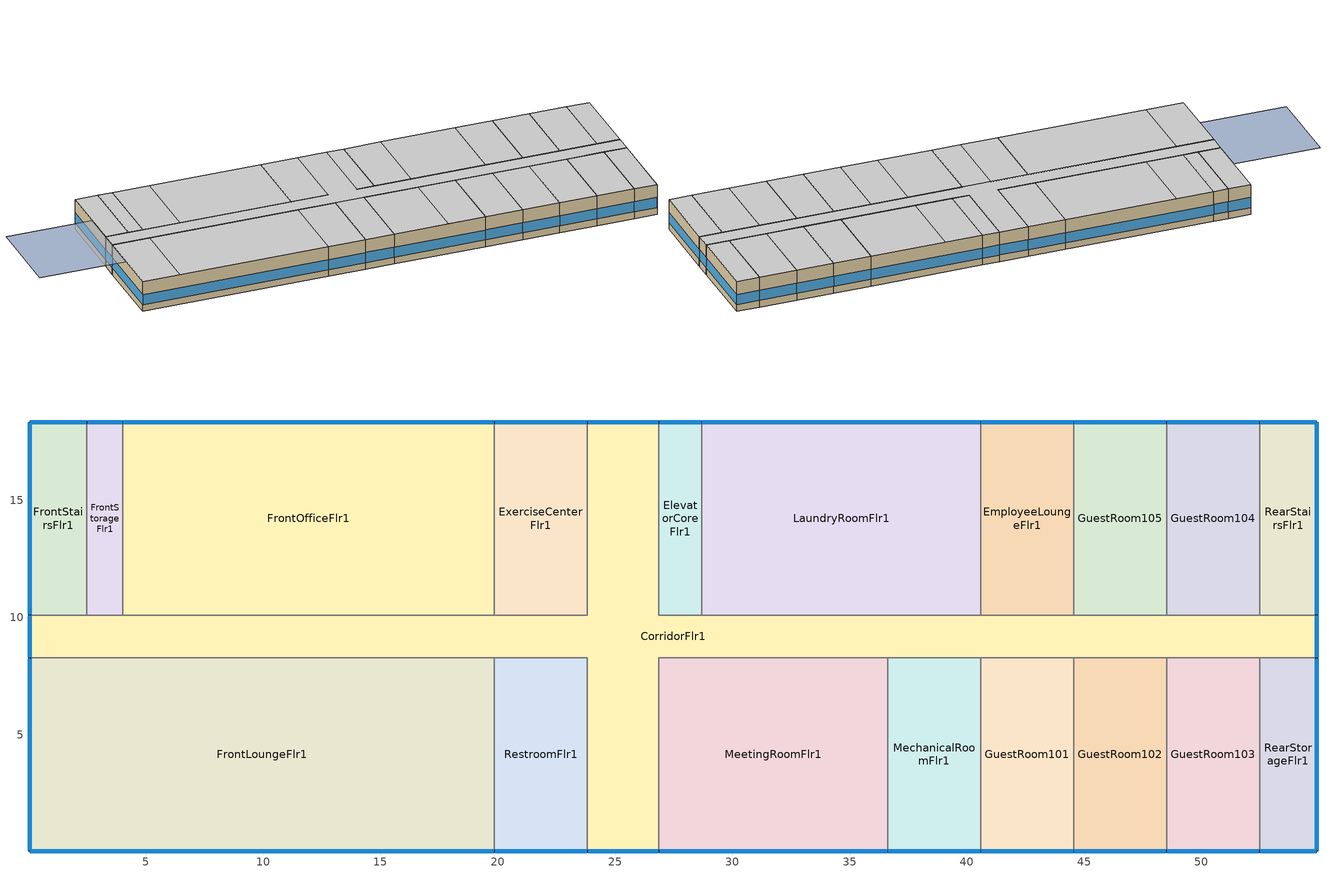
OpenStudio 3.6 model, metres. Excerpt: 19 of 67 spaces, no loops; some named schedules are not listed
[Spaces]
GuestRoom103
 floor foundation (BTAP-Grnd-Floor-Mass:U-0.757_std): 52.47,8.28 52.47,0.05 48.51,0.05 48.51,8.28 z0
 wall outside: 48.51,0.05 52.47,0.05 z0:3.35
 wall to CorridorFlr1: 52.47,8.28 48.51,8.28 z0:3.35
 wall to RearStorageFlr1: 52.47,0.05 52.47,8.28 z0:3.35
 wall to GuestRoom102: 48.51,8.28 48.51,0.05 z0:3.35
 window (BTAP-Ext-FixedWindow:U=0.220 SHGC=0.600): 48.54,0.05 52.45,0.05 z0.76:1.89
 ceiling to GuestRoom213: 52.47,0.05 52.47,8.28 48.51,8.28 48.51,0.05 z3.35
FrontStorageFlr1
 floor foundation (BTAP-Grnd-Floor-Mass:U-0.757_std): 4.01,18.34 4.01,10.11 2.49,10.11 2.49,18.34 z0
 wall outside: 4.01,18.34 2.49,18.34 z0:3.35
 wall to FrontOfficeFlr1: 4.01,10.11 4.01,18.34 z0:3.35
 wall to CorridorFlr1: 2.49,10.11 4.01,10.11 z0:3.35
 wall to FrontStairsFlr1: 2.49,18.34 2.49,10.11 z0:3.35
 window (BTAP-Ext-FixedWindow:U=0.220 SHGC=0.600): 3.99,18.34 2.51,18.34 z0.76:1.92
 ceiling to FrontStorageFlr2: 4.01,10.11 4.01,18.34 2.49,18.34 2.49,10.11 z3.35
CorridorFlr1
 floor foundation (BTAP-Grnd-Floor-Mass:U-0.757_std): 26.87,18.34 26.87,10.11 54.91,10.11 54.91,8.28 26.87,8.28 26.87,0.05 23.82,0.05 23.82,8.28 0.05,8.28 0.05,10.11 23.82,10.11 23.82,18.34 z0
 wall outside: 0.05,10.11 0.05,8.28 / 23.82,0.05 26.87,0.05 / 54.91,8.28 54.91,10.11 / 26.87,18.34 23.82,18.34 z0:3.35
 wall to RearStairsFlr1: 54.91,10.11 52.47,10.11 z0:3.35
 wall to FrontLoungeFlr1: 0.05,8.28 19.86,8.28 z0:3.35
 wall to GuestRoom104: 52.47,10.11 48.51,10.11 z0:3.35
 wall to LaundryRoomFlr1: 40.59,10.11 28.7,10.11 z0:3.35
 wall to MeetingRoomFlr1: 26.87,0.05 26.87,8.28 36.62,8.28 z0:3.35
 wall to ElevatorCoreFlr1: 28.7,10.11 26.87,10.11 26.87,18.34 z0:3.35
 wall to RestroomFlr1: 19.86,8.28 23.82,8.28 23.82,0.05 z0:3.35
 wall to GuestRoom102: 44.55,8.28 48.51,8.28 z0:3.35
 wall to FrontStairsFlr1: 2.49,10.11 0.05,10.11 z0:3.35
 wall to RearStorageFlr1: 52.47,8.28 54.91,8.28 z0:3.35
 wall to MechanicalRoomFlr1: 36.62,8.28 40.59,8.28 z0:3.35
 wall to ExerciseCenterFlr1: 23.82,18.34 23.82,10.11 19.86,10.11 z0:3.35
 wall to EmployeeLoungeFlr1: 44.55,10.11 40.59,10.11 z0:3.35
 wall to GuestRoom101: 40.59,8.28 44.55,8.28 z0:3.35
 wall to GuestRoom105: 48.51,10.11 44.55,10.11 z0:3.35
 wall to FrontOfficeFlr1: 19.86,10.11 4.01,10.11 z0:3.35
 window (BTAP-Ext-FixedWindow:U=0.220 SHGC=0.600): 26.85,18.34 23.85,18.34 / 23.85,0.05 26.85,0.05 z0.76:1.9; 0.05,10.08 0.05,8.3 / 54.91,8.3 54.91,10.08 z0.76:1.91
 ceiling to CorridorFlr2: 54.91,8.28 54.91,10.11 26.87,10.11 26.87,18.34 23.82,18.34 23.82,10.11 0.05,10.11 0.05,8.28 z3.35
 ceiling to GuestRoom206_208: 26.87,0.05 26.87,8.28 23.82,8.28 23.82,0.05 z3.35
MechanicalRoomFlr1
 floor foundation (BTAP-Grnd-Floor-Mass:U-0.757_std): 40.59,8.28 40.59,0.05 36.62,0.05 36.62,8.28 z0
 wall outside: 36.62,0.05 40.59,0.05 z0:3.35
 wall to GuestRoom101: 40.59,0.05 40.59,8.28 z0:3.35
 wall to MeetingRoomFlr1: 36.62,8.28 36.62,0.05 z0:3.35
 window (BTAP-Ext-FixedWindow:U=0.220 SHGC=0.600): 36.65,0.05 40.56,0.05 z0.76:1.89
 ceiling to GuestRoom209_212: 40.59,0.05 40.59,8.28 36.62,8.28 36.62,0.05 z3.35
FrontLoungeFlr1
 floor foundation (BTAP-Grnd-Floor-Mass:U-0.757_std): 19.86,8.28 19.86,0.05 0.05,0.05 0.05,8.28 z0
 wall outside: 0.05,8.28 0.05,0.05 19.86,0.05 z0:3.35
 wall to RestroomFlr1: 19.86,0.05 19.86,8.28 z0:3.35
 window (BTAP-Ext-FixedWindow:U=0.220 SHGC=0.600): 0.05,8.25 0.05,0.07 z0.76:1.89; 0.07,0.05 19.84,0.05 z0.76:1.88
 ceiling to GuestRoom201: 4.01,0.05 4.01,8.28 0.05,8.28 0.05,0.05 z3.35
 ceiling to GuestRoom202_205: 19.86,0.05 19.86,8.28 4.01,8.28 4.01,0.05 z3.35
GuestRoom102
 floor foundation (BTAP-Grnd-Floor-Mass:U-0.757_std): 48.51,8.28 48.51,0.05 44.55,0.05 44.55,8.28 z0
 wall outside: 44.55,0.05 48.51,0.05 z0:3.35
 wall to GuestRoom101: 44.55,8.28 44.55,0.05 z0:3.35
 window (BTAP-Ext-FixedWindow:U=0.220 SHGC=0.600): 44.57,0.05 48.49,0.05 z0.76:1.89
 ceiling to GuestRoom209_212: 48.51,0.05 48.51,8.28 44.55,8.28 44.55,0.05 z3.35
GuestRoom104
 floor foundation (BTAP-Grnd-Floor-Mass:U-0.757_std): 52.47,18.34 52.47,10.11 48.51,10.11 48.51,18.34 z0
 wall outside: 52.47,18.34 48.51,18.34 z0:3.35
 wall to GuestRoom105: 48.51,18.34 48.51,10.11 z0:3.35
 wall to RearStairsFlr1: 52.47,10.11 52.47,18.34 z0:3.35
 window (BTAP-Ext-FixedWindow:U=0.220 SHGC=0.600): 52.45,18.34 48.54,18.34 z0.76:1.89
 ceiling to GuestRoom214: 52.47,10.11 52.47,18.34 48.51,18.34 48.51,10.11 z3.35
ExerciseCenterFlr1
 floor foundation (BTAP-Grnd-Floor-Mass:U-0.757_std): 23.82,18.34 23.82,10.11 19.86,10.11 19.86,18.34 z0
 wall outside: 23.82,18.34 19.86,18.34 z0:3.35
 wall to FrontOfficeFlr1: 19.86,18.34 19.86,10.11 z0:3.35
 window (BTAP-Ext-FixedWindow:U=0.220 SHGC=0.600): 23.8,18.34 19.89,18.34 z0.76:1.89
 ceiling to GuestRoom220_223: 23.82,10.11 23.82,18.34 19.86,18.34 19.86,10.11 z3.35
FrontStairsFlr1
 floor foundation (BTAP-Grnd-Floor-Mass:U-0.757_std): 2.49,18.34 2.49,10.11 0.05,10.11 0.05,18.34 z0
 wall outside: 2.49,18.34 0.05,18.34 0.05,10.11 z0:3.35
 window (BTAP-Ext-FixedWindow:U=0.220 SHGC=0.600): 2.46,18.34 0.07,18.34 z0.76:1.9; 0.05,18.31 0.05,10.13 z0.76:1.89
 ceiling to FrontStairsFlr2: 2.49,10.11 2.49,18.34 0.05,18.34 0.05,10.11 z3.35
RestroomFlr1
 floor foundation (BTAP-Grnd-Floor-Mass:U-0.757_std): 23.82,8.28 23.82,0.05 19.86,0.05 19.86,8.28 z0
 wall outside: 19.86,0.05 23.82,0.05 z0:3.35
 window (BTAP-Ext-FixedWindow:U=0.220 SHGC=0.600): 19.89,0.05 23.8,0.05 z0.76:1.89
 ceiling to GuestRoom206_208: 23.82,0.05 23.82,8.28 19.86,8.28 19.86,0.05 z3.35
MeetingRoomFlr1
 floor foundation (BTAP-Grnd-Floor-Mass:U-0.757_std): 36.62,8.28 36.62,0.05 26.87,0.05 26.87,8.28 z0
 wall outside: 26.87,0.05 36.62,0.05 z0:3.35
 window (BTAP-Ext-FixedWindow:U=0.220 SHGC=0.600): 26.9,0.05 36.6,0.05 z0.76:1.88
 ceiling to GuestRoom206_208: 32.66,0.05 32.66,8.28 26.87,8.28 26.87,0.05 z3.35
 ceiling to GuestRoom209_212: 36.62,0.05 36.62,8.28 32.66,8.28 32.66,0.05 z3.35
LaundryRoomFlr1
 floor foundation (BTAP-Grnd-Floor-Mass:U-0.757_std): 40.59,18.34 40.59,10.11 28.7,10.11 28.7,18.34 z0
 wall outside: 40.59,18.34 28.7,18.34 z0:3.35
 wall to EmployeeLoungeFlr1: 40.59,10.11 40.59,18.34 z0:3.35
 wall to ElevatorCoreFlr1: 28.7,18.34 28.7,10.11 z0:3.35
 window (BTAP-Ext-FixedWindow:U=0.220 SHGC=0.600): 40.56,18.34 28.73,18.34 z0.76:1.88
 ceiling to GuestRoom215_218: 40.59,10.11 40.59,18.34 32.66,18.34 32.66,10.11 z3.35
 ceiling to GuestRoom219: 32.66,10.11 32.66,18.34 28.7,18.34 28.7,10.11 z3.35
FrontOfficeFlr1
 floor foundation (BTAP-Grnd-Floor-Mass:U-0.757_std): 19.86,18.34 19.86,10.11 4.01,10.11 4.01,18.34 z0
 wall outside: 19.86,18.34 4.01,18.34 z0:3.35
 window (BTAP-Ext-FixedWindow:U=0.220 SHGC=0.600): 19.84,18.34 4.04,18.34 z0.76:1.88
 ceiling to GuestRoom224: 7.97,10.11 7.97,18.34 4.01,18.34 4.01,10.11 z3.35
 ceiling to GuestRoom220_223: 19.86,10.11 19.86,18.34 7.97,18.34 7.97,10.11 z3.35
ElevatorCoreFlr1
 floor foundation (BTAP-Grnd-Floor-Mass:U-0.757_std): 28.7,18.34 28.7,10.11 26.87,10.11 26.87,18.34 z0
 wall outside: 28.7,18.34 26.87,18.34 z0:3.35
 window (BTAP-Ext-FixedWindow:U=0.220 SHGC=0.600): 28.67,18.34 26.9,18.34 z0.76:1.91
 ceiling to ElevatorCoreFlr2: 28.7,10.11 28.7,18.34 26.87,18.34 26.87,10.11 z3.35
RearStairsFlr1
 floor foundation (BTAP-Grnd-Floor-Mass:U-0.757_std): 54.91,18.34 54.91,10.11 52.47,10.11 52.47,18.34 z0
 wall outside: 54.91,10.11 54.91,18.34 52.47,18.34 z0:3.35
 window (BTAP-Ext-FixedWindow:U=0.220 SHGC=0.600): 54.91,10.13 54.91,18.31 z0.76:1.89; 54.89,18.34 52.5,18.34 z0.76:1.9
 ceiling to RearStairsFlr2: 54.91,10.11 54.91,18.34 52.47,18.34 52.47,10.11 z3.35
EmployeeLoungeFlr1
 floor foundation (BTAP-Grnd-Floor-Mass:U-0.757_std): 44.55,18.34 44.55,10.11 40.59,10.11 40.59,18.34 z0
 wall outside: 44.55,18.34 40.59,18.34 z0:3.35
 wall to GuestRoom105: 44.55,10.11 44.55,18.34 z0:3.35
 window (BTAP-Ext-FixedWindow:U=0.220 SHGC=0.600): 44.52,18.34 40.61,18.34 z0.76:1.89
 ceiling to GuestRoom215_218: 44.55,10.11 44.55,18.34 40.59,18.34 40.59,10.11 z3.35
RearStorageFlr1
 floor foundation (BTAP-Grnd-Floor-Mass:U-0.757_std): 54.91,8.28 54.91,0.05 52.47,0.05 52.47,8.28 z0
 wall outside: 52.47,0.05 54.91,0.05 54.91,8.28 z0:3.35
 window (BTAP-Ext-FixedWindow:U=0.220 SHGC=0.600): 54.91,0.07 54.91,8.25 z0.76:1.89; 52.5,0.05 54.89,0.05 z0.76:1.9
 ceiling to RearStorageFlr2: 54.91,0.05 54.91,8.28 52.47,8.28 52.47,0.05 z3.35
GuestRoom101
 floor foundation (BTAP-Grnd-Floor-Mass:U-0.757_std): 44.55,8.28 44.55,0.05 40.59,0.05 40.59,8.28 z0
 wall outside: 40.59,0.05 44.55,0.05 z0:3.35
 window (BTAP-Ext-FixedWindow:U=0.220 SHGC=0.600): 40.61,0.05 44.52,0.05 z0.76:1.89
 ceiling to GuestRoom209_212: 44.55,0.05 44.55,8.28 40.59,8.28 40.59,0.05 z3.35
GuestRoom105
 floor foundation (BTAP-Grnd-Floor-Mass:U-0.757_std): 48.51,18.34 48.51,10.11 44.55,10.11 44.55,18.34 z0
 wall outside: 48.51,18.34 44.55,18.34 z0:3.35
 window (BTAP-Ext-FixedWindow:U=0.220 SHGC=0.600): 48.49,18.34 44.57,18.34 z0.76:1.89
 ceiling to GuestRoom215_218: 48.51,10.11 48.51,18.34 44.55,18.34 44.55,10.11 z3.35
shading: 0,4.57 0,13.72 -9.14,13.72 -9.14,4.57 z3.35
[Site]
Calgary Intl AP_AB_CAN: Latitude {deg}=51.114; Longitude {deg}=-114.02; Time Zone {hr}=-7; Elevation {m}=1084.1; Terrain=Suburbs
[Building]
SmallHotel: North Axis {deg}=180; Default Construction Set=BTAP-Mass at hdd = 5000.0; Standards Number of Stories=4; Standards Number of Above Ground Stories=4; Standards Template=NECB2011; Standards Building Type=SmallHotel
[Site:WaterMainsTemperature]
Calculation Method=Correlation; Annual Average Outdoor Air Temperature {C}=5; Maximum Difference In Monthly Average Outdoor Air Temperatures {deltaC}=23.3
[Site:GroundTemperature:BuildingSurface]
19.527, 19.502, 19.536, 19.598, 20.002, 21.64, 22.225, 22.375, 21.449, 20.121, 19.802, 19.633
[SizingPeriod:DesignDay] Barometric Pressure {Pa}=88961; Rain Indicator=No; Snow Indicator=No; Day of Month=21; Daylight Saving Time Indicator=No; Humidity Condition Type=Wetbulb; Dry-Bulb Temperature Range Modifier Type=DefaultMultipliers
Name | Maximum Dry-Bulb Temperature {C} | Daily Dry-Bulb Temperature Range {deltaC} | Wind Speed {m/s} | Wind Direction {deg} | Month | Day Type | Wetbulb or DewPoint at Maximum Dry-Bulb {C} | Solar Model Indicator | ASHRAE Clear Sky Optical Depth for Beam Irradiance | ASHRAE Clear Sky Optical Depth for Diffuse Irradiance | Sky Clearness
Calgary Intl AP Ann Clg .4% Condns DB=>MWB | 28.5 | 12.1 | 4.5 | 160 | 7 | SummerDesignDay | 16.1 | ASHRAETau | 0.339 | 2.421
Calgary Intl AP Ann Htg 99.6% Condns DB | -28.5 | 0 | 2.9 | 200 | 1 | WinterDesignDay | -28.5 | ASHRAEClearSky |  |  | 0
[Material:NoMass] Roughness=Smooth; Thermal Absorptance=0.9; Solar Absorptance=0.7
Name | Thermal Resistance {m2-K/W} | Visible Absorptance
Typical Carpet Pad; Typical Carpet Pad 1 | 0.21648 | 0.8
Typical Insulation 1 | 5.91238 | 0.7
Typical Insulation 2 | 4.49096 | 0.7
Typical Insulation 3 | 6.17282 | 0.7
Typical Carpet Pad 2 | 1.25503 | 0.8
Typical Carpet Pad 3; Typical Carpet Pad 4 | 3.45515 | 0.8
Typical Insulation 4 | 0.454528 | 0.7
Typical Insulation 5 | 0.454545 | 0.7
[Material]
Name | Roughness | Thickness {m} | Conductivity {W/m-K} | Density {kg/m3} | Specific Heat {J/kg-K} | Thermal Absorptance | Solar Absorptance | Visible Absorptance
G05 25mm wood | MediumSmooth | 0.0254 | 0.15 | 608 | 1630 | 0.9 | 0.5 | 0.5
100mm Normalweight concrete floor 1 | MediumSmooth | 0.1016 | 2.31 | 2322 | 832
G01 13mm gypsum board 1 | Smooth | 0.0127 | 0.16 | 800 | 1090 | 0.9 | 0.7 | 0.5
4 in. Normalweight Concrete Floor 1 | MediumRough | 0.1016 | 2.31 | 2322 | 832 | 0.9 | 0.7 | 0.7
1IN Stucco 1 | Smooth | 0.0253 | 0.6918 | 1858 | 837 | 0.9 | 0.7 | 0.92
8IN CONCRETE HW RefBldg 1 | Rough | 0.2032 | 1.311 | 2240 | 836.8 | 0.9 | 0.7 | 0.7
1/2IN Gypsum 1 | Smooth | 0.0127 | 0.16 | 784.9 | 830 | 0.9 | 0.4 | 0.4
Metal Roof Surface 1; F08 Metal surface 1 | Smooth | 0.0008 | 45.28 | 7824 | 500 | 0.9 | 0.7 | 0.7
6 in. Normalweight Concrete Floor 1; 6 in. Normalweight Concrete Floor 2; 6 in. Normalweight Concrete Floor 3 | MediumRough | 0.1524 | 2.31 | 2322 | 832 | 0.9 | 0.7 | 0.7
Expanded Polystyrene | MediumSmooth | 0.0363959 | 0.029 | 29 | 1210
[Construction]
BTAP-Int-Partition; BTAP-Int-Door: G05 25mm wood
BTAP-Int-Floor: 100mm Normalweight concrete floor 1, Typical Carpet Pad
BTAP-Int-Wall: G01 13mm gypsum board 1, G01 13mm gypsum board 1
BTAP-Int-Ceiling: Typical Carpet Pad, 100mm Normalweight concrete floor 1
BTAP-Int-Window: SimpleGlazing
BTAP-Ext-Floor-Mass:U-0.162: Typical Insulation 1, 4 in. Normalweight Concrete Floor 1, Typical Carpet Pad 1
BTAP-Ext-Wall-Mass:U-0.21: 1IN Stucco 1, 8IN CONCRETE HW RefBldg 1, Typical Insulation 2, 1/2IN Gypsum 1
BTAP-Ext-Roof-Metal:U-0.162: Metal Roof Surface 1, Typical Insulation 3
BTAP-Grnd-Floor-Mass:U-0.757: 6 in. Normalweight Concrete Floor 1, Typical Carpet Pad 2
BTAP-Grnd-Wall-Mass:U-0.284: 6 in. Normalweight Concrete Floor 2, Typical Carpet Pad 3
BTAP-Grnd-Roof-Mass:U-0.284: 6 in. Normalweight Concrete Floor 3, Typical Carpet Pad 4
BTAP-Ext-FixedWindow:U=0.220 SHGC=0.600; BTAP-Ext-GlassDoors:U=0.220 SHGC=0.600; BTAP-Ext-Skylights:U=0.220 SHGC=0.600; BTAP-Ext-DaylightDomes:U=0.220 SHGC=0.600; BTAP-Ext-DaylightDiffuser:U=0.220 SHGC=0.600: SimpleGlazing:U=0.220 SHGC=0.600
BTAP-Ext-Door:U-2.2: F08 Metal surface 1, Typical Insulation 4
BTAP-Ext-OverHeadDoor:U-2.2: Typical Insulation 5
BTAP-Grnd-Floor-Mass:U-0.757_std: 6 in. Normalweight Concrete Floor 1, Expanded Polystyrene
[DefaultConstructionSet]
BTAP-Mass at hdd = 5000.0: Default Exterior Surface Constructions=BTAP-Mass at hdd = 5000.0; Default Interior Surface Constructions=Default Surface Constructions 2; Default Ground Contact Surface Constructions=BTAP-Mass at hdd = 5000.0 1; Default Exterior SubSurface Constructions=BTAP-Mass at hdd = 5000.0; Default Interior SubSurface Constructions=Default Sub Surface Constructions 2; Interior Partition Construction=BTAP-Int-Partition
[DefaultSurfaceConstructions]
Name | Floor Construction | Wall Construction | Roof Ceiling Construction
Default Surface Constructions 2 | BTAP-Int-Floor | BTAP-Int-Wall | BTAP-Int-Ceiling
BTAP-Mass at hdd = 5000.0 | BTAP-Ext-Floor-Mass:U-0.162 | BTAP-Ext-Wall-Mass:U-0.21 | BTAP-Ext-Roof-Metal:U-0.162
BTAP-Mass at hdd = 5000.0 1 | BTAP-Grnd-Floor-Mass:U-0.757 | BTAP-Grnd-Wall-Mass:U-0.284 | BTAP-Grnd-Roof-Mass:U-0.284
[DefaultSubSurfaceConstructions]
Name | Fixed Window Construction | Operable Window Construction | Door Construction | Glass Door Construction | Overhead Door Construction | Skylight Construction | Tubular Daylight Dome Construction | Tubular Daylight Diffuser Construction
Default Sub Surface Constructions 2 | BTAP-Int-Window | BTAP-Int-Window | BTAP-Int-Door
BTAP-Mass at hdd = 5000.0 | BTAP-Ext-FixedWindow:U=0.220 SHGC=0.600 | BTAP-Ext-FixedWindow:U=0.220 SHGC=0.600 | BTAP-Ext-Door:U-2.2 | BTAP-Ext-GlassDoors:U=0.220 SHGC=0.600 | BTAP-Ext-OverHeadDoor:U-2.2 | BTAP-Ext-Skylights:U=0.220 SHGC=0.600 | BTAP-Ext-DaylightDomes:U=0.220 SHGC=0.600 | BTAP-Ext-DaylightDiffuser:U=0.220 SHGC=0.600
[WindowMaterial:SimpleGlazingSystem] U-Factor {W/m2-K}=2.2; Solar Heat Gain Coefficient=0.6; Visible Transmittance=0.21
SimpleGlazing; SimpleGlazing:U=0.220 SHGC=0.600
[Space] Building Story=BuildingStory1; Volume {m3}=Autocalculate
Name | Space Type | Thermal Zone
GuestRoom103 | Space Function Hway lodging - rooms | DU_BT=Space Function_ST=Hway lodging - rooms_FL=BuildingStory1_SCHF
FrontStorageFlr1 | Space Function Storage area - occsens | ALL_ST=Storage area - occsens_FL=BuildingStory1_SCH=E 1
GuestRoom105 | Space Function Hway lodging - rooms | DU_BT=Space Function_ST=Hway lodging - rooms_FL=BuildingStory1_SCHF 1
CorridorFlr1 | Space Function Corr. >= 2.4m wide-sch-F | WILD_ST=Corr. >= 2.4m wide-sch-F_FL=BuildingStory1_SCH=F 1
MechanicalRoomFlr1 | Space Function Electrical/Mechanical-sch-F | WILD_ST=Electrical/Mechanical-sch-F_FL=BuildingStory1_SCH=F
ElevatorCoreFlr1 | Space Function Corr. >= 2.4m wide-sch-F | WILD_ST=Corr. >= 2.4m wide-sch-F_FL=BuildingStory1_SCH=F
FrontLoungeFlr1 | Space Function Hotel/Motel - lobby | ALL_ST=Hotel/Motel - lobby_FL=BuildingStory1_SCH=H
GuestRoom101 | Space Function Hway lodging - rooms | DU_BT=Space Function_ST=Hway lodging - rooms_FL=BuildingStory1_SCHF 2
GuestRoom102 | Space Function Hway lodging - rooms | DU_BT=Space Function_ST=Hway lodging - rooms_FL=BuildingStory1_SCHF 3
GuestRoom104 | Space Function Hway lodging - rooms | DU_BT=Space Function_ST=Hway lodging - rooms_FL=BuildingStory1_SCHF 4
ExerciseCenterFlr1 | Space Function Gym - fitness | ALL_ST=Gym - fitness_FL=BuildingStory1_SCH=B
FrontStairsFlr1 | Space Function Stairway-sch-F | WILD_ST=Stairway-sch-F_FL=BuildingStory1_SCH=F
RestroomFlr1 | Space Function Washroom-sch-F | WET_ST=Washroom-sch-F_FL=BuildingStory1_SCHF
MeetingRoomFlr1 | Space Function Conf./meet./multi-purpose | ALL_ST=Conf./meet./multi-purpose_FL=BuildingStory1_SCH=C
RearStairsFlr1 | Space Function Stairway-sch-F | WILD_ST=Stairway-sch-F_FL=BuildingStory1_SCH=F 1
RearStorageFlr1 | Space Function Storage area - occsens | ALL_ST=Storage area - occsens_FL=BuildingStory1_SCH=E 2
LaundryRoomFlr1 | Space Function Storage area - occsens | ALL_ST=Storage area - occsens_FL=BuildingStory1_SCH=E
FrontOfficeFlr1 | Space Function Office - enclosed | ALL_ST=Office - enclosed_FL=BuildingStory1_SCH=A
EmployeeLoungeFlr1 | Space Function Lounge/recreation | ALL_ST=Lounge/recreation_FL=BuildingStory1_SCH=B
[BuildingStory]
BuildingStory1
[SpaceType] Standards Building Type=Space Function
Name | Default Schedule Set | Design Specification Outdoor Air Object | Standards Space Type
Space Function Conf./meet./multi-purpose | Space Function Conf./meet./multi-purpose Schedule Set | Space Function Conf./meet./multi-purpose Ventilation | Conf./meet./multi-purpose
Space Function Corr. >= 2.4m wide-sch-F | Space Function Corr. >= 2.4m wide-sch-F Schedule Set | Space Function Corr. >= 2.4m wide-sch-F Ventilation | Corr. >= 2.4m wide-sch-F
Space Function Lounge/recreation | Space Function Lounge/recreation Schedule Set | Space Function Lounge/recreation Ventilation | Lounge/recreation
Space Function Gym - fitness | Space Function Gym - fitness Schedule Set | Space Function Gym - fitness Ventilation | Gym - fitness
Space Function Hotel/Motel - lobby | Space Function Hotel/Motel - lobby Schedule Set | Space Function Hotel/Motel - lobby Ventilation | Hotel/Motel - lobby
Space Function Office - enclosed | Space Function Office - enclosed Schedule Set | Space Function Office - enclosed Ventilation | Office - enclosed
Space Function Stairway-sch-F | Space Function Stairway-sch-F Schedule Set | Space Function Stairway-sch-F Ventilation | Stairway-sch-F
Space Function Storage area - occsens | Space Function Storage area - occsens Schedule Set | Space Function Storage area - occsens Ventilation | Storage area - occsens
Space Function Hway lodging - rooms | Space Function Hway lodging - rooms Schedule Set | Space Function Hway lodging - rooms Ventilation | Hway lodging - rooms
Space Function Electrical/Mechanical-sch-F | Space Function Electrical/Mechanical-sch-F Schedule Set | Space Function Electrical/Mechanical-sch-F Ventilation | Electrical/Mechanical-sch-F
Space Function Washroom-sch-F | Space Function Washroom-sch-F Schedule Set | Space Function Washroom-sch-F Ventilation | Washroom-sch-F
[People:Definition] Number of People Calculation Method=People/Area; Fraction Radiant=0.3
Name | People per Space Floor Area {person/m2}
Space Function Conf./meet./multi-purpose People Definition; Space Function Gym - fitness People Definition | 0.199993
Space Function Corr. >= 2.4m wide-sch-F People Definition; Space Function Storage area - occsens People Definition | 0.0100104
Space Function Electrical/Mechanical-sch-F People Definition; Space Function Stairway-sch-F People Definition | 0.0049514
Space Function Hotel/Motel - lobby People Definition; Space Function Lounge/recreation People Definition | 0.0999967
Space Function Hway lodging - rooms People Definition | 0.0400417
Space Function Office - enclosed People Definition | 0.0500522
Space Function Washroom-sch-F People Definition | 0.0333681
[People] Work Efficiency Schedule=Work Efficiency Schedule; Clothing Insulation Schedule=Clothing Schedule; Air Velocity Schedule=Air Velocity Schedule; Multiplier=1
Name | People Definition | Space or SpaceType
Space Function Conf./meet./multi-purpose People | Space Function Conf./meet./multi-purpose People Definition | Space Function Conf./meet./multi-purpose
Space Function Corr. >= 2.4m wide-sch-F People | Space Function Corr. >= 2.4m wide-sch-F People Definition | Space Function Corr. >= 2.4m wide-sch-F
Space Function Electrical/Mechanical-sch-F People | Space Function Electrical/Mechanical-sch-F People Definition | Space Function Electrical/Mechanical-sch-F
Space Function Gym - fitness People | Space Function Gym - fitness People Definition | Space Function Gym - fitness
Space Function Hotel/Motel - lobby People | Space Function Hotel/Motel - lobby People Definition | Space Function Hotel/Motel - lobby
Space Function Hway lodging - rooms People | Space Function Hway lodging - rooms People Definition | Space Function Hway lodging - rooms
Space Function Lounge/recreation People | Space Function Lounge/recreation People Definition | Space Function Lounge/recreation
Space Function Office - enclosed People | Space Function Office - enclosed People Definition | Space Function Office - enclosed
Space Function Stairway-sch-F People | Space Function Stairway-sch-F People Definition | Space Function Stairway-sch-F
Space Function Storage area - occsens People | Space Function Storage area - occsens People Definition | Space Function Storage area - occsens
Space Function Washroom-sch-F People | Space Function Washroom-sch-F People Definition | Space Function Washroom-sch-F
[Lights:Definition] Design Level Calculation Method=Watts/Area; Fraction Radiant=0.5; Fraction Visible=0.2
Name | Watts per Space Floor Area {W/m2}
Space Function Conf./meet./multi-purpose Lights Definition | 11.8799
Space Function Corr. >= 2.4m wide-sch-F Lights Definition | 7.09994
Space Function Electrical/Mechanical-sch-F Lights Definition | 13.2999
Space Function Gym - fitness Lights Definition | 9.79992
Space Function Hotel/Motel - lobby Lights Definition | 11.3999
Space Function Hway lodging - rooms Lights Definition | 8.09993
Space Function Lounge/recreation Lights Definition | 8.45993
Space Function Office - enclosed Lights Definition | 11.8999
Space Function Stairway-sch-F Lights Definition | 7.39994
Space Function Storage area - occsens Lights Definition | 6.11995
Space Function Washroom-sch-F Lights Definition | 9.44992
[Lights] Fraction Replaceable=1
Name | Lights Definition | Space or SpaceType
Space Function Conf./meet./multi-purpose Lights | Space Function Conf./meet./multi-purpose Lights Definition | Space Function Conf./meet./multi-purpose
Space Function Corr. >= 2.4m wide-sch-F Lights | Space Function Corr. >= 2.4m wide-sch-F Lights Definition | Space Function Corr. >= 2.4m wide-sch-F
Space Function Electrical/Mechanical-sch-F Lights | Space Function Electrical/Mechanical-sch-F Lights Definition | Space Function Electrical/Mechanical-sch-F
Space Function Gym - fitness Lights | Space Function Gym - fitness Lights Definition | Space Function Gym - fitness
Space Function Hotel/Motel - lobby Lights | Space Function Hotel/Motel - lobby Lights Definition | Space Function Hotel/Motel - lobby
Space Function Hway lodging - rooms Lights | Space Function Hway lodging - rooms Lights Definition | Space Function Hway lodging - rooms
Space Function Lounge/recreation Lights | Space Function Lounge/recreation Lights Definition | Space Function Lounge/recreation
Space Function Office - enclosed Lights | Space Function Office - enclosed Lights Definition | Space Function Office - enclosed
Space Function Stairway-sch-F Lights | Space Function Stairway-sch-F Lights Definition | Space Function Stairway-sch-F
Space Function Storage area - occsens Lights | Space Function Storage area - occsens Lights Definition | Space Function Storage area - occsens
Space Function Washroom-sch-F Lights | Space Function Washroom-sch-F Lights Definition | Space Function Washroom-sch-F
[ElectricEquipment:Definition] Design Level Calculation Method=Watts/Area; Fraction Radiant=0.5
Name | Watts per Space Floor Area {W/m2}
Space Function Conf./meet./multi-purpose Elec Equip Definition; Space Function Electrical/Mechanical-sch-F Elec Equip Definition; Space Function Gym - fitness Elec Equip Definition; Space Function Lounge/recreation Elec Equip Definition; Space Function Storage area - occsens Elec Equip Definition; Space Function Washroom-sch-F Elec Equip Definition | 0.999992
Space Function Hotel/Motel - lobby Elec Equip Definition; Space Function Hway lodging - rooms Elec Equip Definition | 2.49998
Space Function Office - enclosed Elec Equip Definition | 7.49994
[ElectricEquipment]
Name | Electric Equipment Definition | Space or SpaceType
Space Function Conf./meet./multi-purpose Elec Equip | Space Function Conf./meet./multi-purpose Elec Equip Definition | Space Function Conf./meet./multi-purpose
Space Function Electrical/Mechanical-sch-F Elec Equip | Space Function Electrical/Mechanical-sch-F Elec Equip Definition | Space Function Electrical/Mechanical-sch-F
Space Function Gym - fitness Elec Equip | Space Function Gym - fitness Elec Equip Definition | Space Function Gym - fitness
Space Function Hotel/Motel - lobby Elec Equip | Space Function Hotel/Motel - lobby Elec Equip Definition | Space Function Hotel/Motel - lobby
Space Function Hway lodging - rooms Elec Equip | Space Function Hway lodging - rooms Elec Equip Definition | Space Function Hway lodging - rooms
Space Function Lounge/recreation Elec Equip | Space Function Lounge/recreation Elec Equip Definition | Space Function Lounge/recreation
Space Function Office - enclosed Elec Equip | Space Function Office - enclosed Elec Equip Definition | Space Function Office - enclosed
Space Function Storage area - occsens Elec Equip | Space Function Storage area - occsens Elec Equip Definition | Space Function Storage area - occsens
Space Function Washroom-sch-F Elec Equip | Space Function Washroom-sch-F Elec Equip Definition | Space Function Washroom-sch-F
[DesignSpecification:OutdoorAir] Outdoor Air Method=Sum
Name | Outdoor Air Flow per Person {m3/s-person} | Outdoor Air Flow per Floor Area {m3/s-m2}
Space Function Conf./meet./multi-purpose Ventilation | 0.0190506
Space Function Corr. >= 2.4m wide-sch-F Ventilation; Space Function Electrical/Mechanical-sch-F Ventilation; Space Function Stairway-sch-F Ventilation |  | 0.000254
Space Function Gym - fitness Ventilation | 0.0444515
Space Function Hotel/Motel - lobby Ventilation | 0.0228607
Space Function Hway lodging - rooms Ventilation |  | 0.00046228
Space Function Lounge/recreation Ventilation | 0.152405
Space Function Office - enclosed Ventilation | 0.0142092
Space Function Storage area - occsens Ventilation |  | 0.000762
Space Function Washroom-sch-F Ventilation | 0.228362
[DefaultScheduleSet] People Activity Level Schedule=NECB-Activity; Infiltration Schedule=Always On
Name | Number of People Schedule | Lighting Schedule | Electric Equipment Schedule
Space Function Conf./meet./multi-purpose Schedule Set | NECB-C-Occupancy | NECB-C-Lighting | NECB-C-Electric-Equipment
Space Function Corr. >= 2.4m wide-sch-F Schedule Set; Space Function Electrical/Mechanical-sch-F Schedule Set; Space Function Hway lodging - rooms Schedule Set; Space Function Stairway-sch-F Schedule Set; Space Function Washroom-sch-F Schedule Set | NECB-F-Occupancy | NECB-F-Lighting | NECB-F-Electric-Equipment
Space Function Gym - fitness Schedule Set; Space Function Lounge/recreation Schedule Set | NECB-B-Occupancy | NECB-B-Lighting | NECB-B-Electric-Equipment
Space Function Hotel/Motel - lobby Schedule Set | NECB-H-Occupancy | NECB-H-Lighting | NECB-H-Electric-Equipment
Space Function Office - enclosed Schedule Set | NECB-A-Occupancy | NECB-A-Lighting | NECB-A-Electric-Equipment
Space Function Storage area - occsens Schedule Set | NECB-E-Occupancy | NECB-E-Lighting | NECB-E-Electric-Equipment
[ThermostatSetpoint:DualSetpoint]
Name | Heating Setpoint Temperature Schedule | Cooling Setpoint Temperature Schedule
Space Function Hway lodging - rooms Thermostat 83; Space Function Hway lodging - rooms Thermostat 86; Space Function Hway lodging - rooms Thermostat 93; Space Function Hway lodging - rooms Thermostat 94; Space Function Hway lodging - rooms Thermostat 97; Space Function Washroom-sch-F Thermostat 3; Space Function Corr. >= 2.4m wide-sch-F Thermostat 17; Space Function Electrical/Mechanical-sch-F Thermostat 3; Space Function Corr. >= 2.4m wide-sch-F Thermostat 19; Space Function Stairway-sch-F Thermostat 23; Space Function Stairway-sch-F Thermostat 24 | NECB-F-Thermostat Setpoint-Heating | NECB-F-Thermostat Setpoint-Cooling
Space Function Hotel/Motel - lobby Thermostat 3 | NECB-H-Thermostat Setpoint-Heating | NECB-H-Thermostat Setpoint-Cooling
Space Function Lounge/recreation Thermostat 3; Space Function Gym - fitness Thermostat 3 | NECB-B-Thermostat Setpoint-Heating | NECB-B-Thermostat Setpoint-Cooling
Space Function Conf./meet./multi-purpose Thermostat 3 | NECB-C-Thermostat Setpoint-Heating | NECB-C-Thermostat Setpoint-Cooling
Space Function Storage area - occsens Thermostat 21; Space Function Storage area - occsens Thermostat 24; Space Function Storage area - occsens Thermostat 27 | NECB-E-Thermostat Setpoint-Heating | NECB-E-Thermostat Setpoint-Cooling
Space Function Office - enclosed Thermostat 3 | NECB-A-Thermostat Setpoint-Heating | NECB-A-Thermostat Setpoint-Cooling
[SpaceInfiltration:DesignFlowRate] Schedule=Always On Discrete; Design Flow Rate Calculation Method=Flow/ExteriorArea; Flow per Exterior Surface Area {m3/s-m2}=0.00025; Constant Term Coefficient=0; Temperature Term Coefficient=0; Velocity Term Coefficient=0.224; Velocity Squared Term Coefficient=0
Name | Space or SpaceType
CorridorFlr1 Infiltration | CorridorFlr1
ElevatorCoreFlr1 Infiltration | ElevatorCoreFlr1
EmployeeLoungeFlr1 Infiltration | EmployeeLoungeFlr1
ExerciseCenterFlr1 Infiltration | ExerciseCenterFlr1
FrontLoungeFlr1 Infiltration | FrontLoungeFlr1
FrontOfficeFlr1 Infiltration | FrontOfficeFlr1
FrontStairsFlr1 Infiltration | FrontStairsFlr1
FrontStorageFlr1 Infiltration | FrontStorageFlr1
GuestRoom101 Infiltration | GuestRoom101
GuestRoom102 Infiltration | GuestRoom102
GuestRoom103 Infiltration | GuestRoom103
GuestRoom104 Infiltration | GuestRoom104
GuestRoom105 Infiltration | GuestRoom105
LaundryRoomFlr1 Infiltration | LaundryRoomFlr1
MechanicalRoomFlr1 Infiltration | MechanicalRoomFlr1
MeetingRoomFlr1 Infiltration | MeetingRoomFlr1
RearStairsFlr1 Infiltration | RearStairsFlr1
RearStorageFlr1 Infiltration | RearStorageFlr1
RestroomFlr1 Infiltration | RestroomFlr1
[ThermalZone] Use Ideal Air Loads=No
DU_BT=Space Function_ST=Hway lodging - rooms_FL=BuildingStory1_SCHF: Thermostat=Space Function Hway lodging - rooms Thermostat 83
DU_BT=Space Function_ST=Hway lodging - rooms_FL=BuildingStory1_SCHF 1: Thermostat=Space Function Hway lodging - rooms Thermostat 86
DU_BT=Space Function_ST=Hway lodging - rooms_FL=BuildingStory1_SCHF 2: Thermostat=Space Function Hway lodging - rooms Thermostat 93
DU_BT=Space Function_ST=Hway lodging - rooms_FL=BuildingStory1_SCHF 3: Thermostat=Space Function Hway lodging - rooms Thermostat 94
DU_BT=Space Function_ST=Hway lodging - rooms_FL=BuildingStory1_SCHF 4: Thermostat=Space Function Hway lodging - rooms Thermostat 97
WET_ST=Washroom-sch-F_FL=BuildingStory1_SCHF: Thermostat=Space Function Washroom-sch-F Thermostat 3
ALL_ST=Hotel/Motel - lobby_FL=BuildingStory1_SCH=H: Thermostat=Space Function Hotel/Motel - lobby Thermostat 3
ALL_ST=Lounge/recreation_FL=BuildingStory1_SCH=B: Thermostat=Space Function Lounge/recreation Thermostat 3
ALL_ST=Gym - fitness_FL=BuildingStory1_SCH=B: Thermostat=Space Function Gym - fitness Thermostat 3
ALL_ST=Conf./meet./multi-purpose_FL=BuildingStory1_SCH=C: Thermostat=Space Function Conf./meet./multi-purpose Thermostat 3
ALL_ST=Storage area - occsens_FL=BuildingStory1_SCH=E: Thermostat=Space Function Storage area - occsens Thermostat 21
ALL_ST=Office - enclosed_FL=BuildingStory1_SCH=A: Thermostat=Space Function Office - enclosed Thermostat 3; Primary Daylighting Control=FrontOfficeFlr1 daylighting control; Fraction of Zone Controlled by Primary Daylighting Control=1
ALL_ST=Storage area - occsens_FL=BuildingStory1_SCH=E 1: Thermostat=Space Function Storage area - occsens Thermostat 24
ALL_ST=Storage area - occsens_FL=BuildingStory1_SCH=E 2: Thermostat=Space Function Storage area - occsens Thermostat 27
WILD_ST=Corr. >= 2.4m wide-sch-F_FL=BuildingStory1_SCH=F: Thermostat=Space Function Corr. >= 2.4m wide-sch-F Thermostat 17
WILD_ST=Electrical/Mechanical-sch-F_FL=BuildingStory1_SCH=F: Thermostat=Space Function Electrical/Mechanical-sch-F Thermostat 3
WILD_ST=Corr. >= 2.4m wide-sch-F_FL=BuildingStory1_SCH=F 1: Thermostat=Space Function Corr. >= 2.4m wide-sch-F Thermostat 19
WILD_ST=Stairway-sch-F_FL=BuildingStory1_SCH=F: Thermostat=Space Function Stairway-sch-F Thermostat 23
WILD_ST=Stairway-sch-F_FL=BuildingStory1_SCH=F 1: Thermostat=Space Function Stairway-sch-F Thermostat 24
[Foundation:Kiva]
Bldg Kiva Foundation: Wall Height Above Grade {m}=0; Wall Depth Below Slab {m}=0
[SurfaceProperty:ExposedFoundationPerimeter] Exposed Perimeter Calculation Method=TotalExposedPerimeter
Name | Total Exposed Perimeter {m}
S_MeetingRoomFlr1_0_0_0; S_CorridorFlr1_0_0_0 | 9.7536
S_ExerciseCenterFlr1_0_0_0; S_EmployeeLoungeFlr1_0_0_0; S_GuestRoom103_0_0_0; S_GuestRoom105_0_0_0; S_GuestRoom101_0_0_0; S_GuestRoom102_0_0_0; S_GuestRoom104_0_0_0; S_RestroomFlr1_0_0_0; S_MechanicalRoomFlr1_0_0_0 | 3.9624
S_FrontLoungeFlr1_0_0_0 | 28.0422
S_FrontOfficeFlr1_0_0_0 | 15.8496
S_LaundryRoomFlr1_0_0_0 | 11.8872
S_FrontStorageFlr1_0_0_0 | 1.524
S_RearStorageFlr1_0_0_0 | 10.6692
S_ElevatorCoreFlr1_0_0_0 | 1.8288
S_FrontStairsFlr1_0_0_0 | 10.668
S_RearStairsFlr1_0_0_0 | 10.6686
[Foundation:Kiva:Settings]

[Daylighting:Control]
FrontOfficeFlr1 daylighting control: Space=FrontOfficeFlr1; Position X-Coordinate {m}=11.9359; Position Y-Coordinate {m}=14.2226; Position Z-Coordinate {m}=0.8; Illuminance Setpoint {lux}=400; Lighting Control Type=Stepped; Number of Stepped Control Steps=2
[Schedule:Ruleset]
Clothing Schedule: Default Day Schedule=Clothing Schedule Default Winter Clothes
Air Velocity Schedule: Default Day Schedule=Air Velocity Schedule Default
Work Efficiency Schedule: Default Day Schedule=Work Efficiency Schedule Default
NECB-C-Occupancy: Default Day Schedule=NECB-C-Occupancy Default
NECB-Activity: Default Day Schedule=NECB-Activity Default; Summer Design Day Schedule=NECB-Activity Summer Design Day; Winter Design Day Schedule=NECB-Activity Winter Design Day
NECB-C-Lighting: Default Day Schedule=NECB-C-Lighting Default
NECB-C-Electric-Equipment: Default Day Schedule=NECB-C-Electric-Equipment Default
Always On: Default Day Schedule=Always On Default
NECB-C-Thermostat Setpoint-Heating: Default Day Schedule=NECB-C-Thermostat Setpoint-Heating Default
NECB-C-Thermostat Setpoint-Cooling: Default Day Schedule=NECB-C-Thermostat Setpoint-Cooling Default
NECB-F-Occupancy: Default Day Schedule=NECB-F-Occupancy Default
NECB-F-Lighting: Default Day Schedule=NECB-F-Lighting Default
NECB-F-Electric-Equipment: Default Day Schedule=NECB-F-Electric-Equipment Default
NECB-F-Thermostat Setpoint-Heating: Default Day Schedule=NECB-F-Thermostat Setpoint-Heating Default
NECB-F-Thermostat Setpoint-Cooling: Default Day Schedule=NECB-F-Thermostat Setpoint-Cooling Default
NECB-B-Occupancy: Default Day Schedule=NECB-B-Occupancy Default
NECB-B-Lighting: Default Day Schedule=NECB-B-Lighting Default
NECB-B-Electric-Equipment: Default Day Schedule=NECB-B-Electric-Equipment Default
NECB-B-Thermostat Setpoint-Heating: Default Day Schedule=NECB-B-Thermostat Setpoint-Heating Default
NECB-B-Thermostat Setpoint-Cooling: Default Day Schedule=NECB-B-Thermostat Setpoint-Cooling Default
NECB-H-Occupancy: Default Day Schedule=NECB-H-Occupancy Default
NECB-H-Lighting: Default Day Schedule=NECB-H-Lighting Default
NECB-H-Electric-Equipment: Default Day Schedule=NECB-H-Electric-Equipment Default
NECB-H-Thermostat Setpoint-Heating: Default Day Schedule=NECB-H-Thermostat Setpoint-Heating Default
NECB-H-Thermostat Setpoint-Cooling: Default Day Schedule=NECB-H-Thermostat Setpoint-Cooling Default
NECB-A-Occupancy: Default Day Schedule=NECB-A-Occupancy Default
NECB-A-Lighting: Default Day Schedule=NECB-A-Lighting Default
NECB-A-Electric-Equipment: Default Day Schedule=NECB-A-Electric-Equipment Default
NECB-A-Thermostat Setpoint-Heating: Default Day Schedule=NECB-A-Thermostat Setpoint-Heating Default
NECB-A-Thermostat Setpoint-Cooling: Default Day Schedule=NECB-A-Thermostat Setpoint-Cooling Default
NECB-E-Occupancy: Default Day Schedule=NECB-E-Occupancy Default
NECB-E-Lighting: Default Day Schedule=NECB-E-Lighting Default
NECB-E-Electric-Equipment: Default Day Schedule=NECB-E-Electric-Equipment Default
NECB-E-Thermostat Setpoint-Heating: Default Day Schedule=NECB-E-Thermostat Setpoint-Heating Default
NECB-E-Thermostat Setpoint-Cooling: Default Day Schedule=NECB-E-Thermostat Setpoint-Cooling Default
[Schedule:Day]
Clothing Schedule Default Winter Clothes; Always On Default: 24, 0, 1
Air Velocity Schedule Default: 24, 0, 0.2
Work Efficiency Schedule Default: 24, 0, 0
NECB-Activity Default; NECB-Activity Winter Design Day; NECB-Activity Summer Design Day: 24, 0, 130
NECB-C-Thermostat Setpoint-Heating Default: 7, 0, 18, 8, 0, 20, 21, 0, 22, 24, 0, 18
NECB-C-Thermostat Setpoint-Cooling Default: 7, 0, 35, 21, 0, 24, 24, 0, 35
NECB-F-Occupancy Default: 7, 0, 0.9, 8, 0, 0.7, 10, 0, 0.4, 16, 0, 0.2, 17, 0, 0.3, 20, 0, 0.5, 22, 0, 0.7, 23, 0, 0.8, 24, 0, 0.9
NECB-F-Lighting Default; NECB-F-Electric-Equipment Default: 1, 0, 0.3, 3, 0, 0.2, 6, 0, 0.1, 7, 0, 0.2, 8, 0, 0.4, 9, 0, 0.5, 11, 0, 0.4, 12, 0, 0.3, 19, 0, 0.2, 20, 0, 0.6, 21, 0, 0.8, 22, 0, 0.9, 23, 0, 0.8, 24, 0, 0.6
NECB-F-Thermostat Setpoint-Heating Default; NECB-H-Thermostat Setpoint-Heating Default: 1, 0, 22, 7, 0, 18, 8, 0, 20, 24, 0, 22
NECB-F-Thermostat Setpoint-Cooling Default; NECB-H-Thermostat Setpoint-Cooling Default: 24, 0, 24
NECB-B-Occupancy Default: 1, 0, 0.3, 2, 0, 0.1, 9, 0, 0, 10, 0, 0.1, 11, 0, 0.2, 12, 0, 0.5, 13, 0, 0.9, 14, 0, 0.8, 15, 0, 0.5, 17, 0, 0.2, 18, 0, 0.3, 19, 0, 0.6, 22, 0, 0.9, 23, 0, 0.6, 24, 0, 0.4
NECB-B-Lighting Default: 1, 0, 0.9, 2, 0, 0.5, 9, 0, 0.1, 10, 0, 0.5, 11, 0, 0.7, 24, 0, 0.9
NECB-B-Thermostat Setpoint-Heating Default: 2, 0, 22, 8, 0, 18, 9, 0, 20, 24, 0, 22
NECB-B-Thermostat Setpoint-Cooling Default: 1, 0, 24, 8, 0, 35, 24, 0, 24
NECB-H-Occupancy Default; NECB-H-Lighting Default; NECB-H-Electric-Equipment Default: 24, 0, 0.9
NECB-A-Thermostat Setpoint-Heating Default: 6, 0, 18, 7, 0, 20, 21, 0, 22, 24, 0, 18
NECB-A-Thermostat Setpoint-Cooling Default: 6, 0, 35, 21, 0, 24, 24, 0, 35
NECB-E-Occupancy Default: 8, 0, 0, 9, 0, 0.2, 10, 0, 0.7, 14, 0, 0.9, 15, 0, 0.5, 16, 0, 0.9, 18, 0, 0.8, 19, 0, 0.2, 24, 0, 0
NECB-E-Lighting Default; NECB-E-Electric-Equipment Default: 8, 0, 0.05, 9, 0, 0.4, 10, 0, 0.7, 18, 0, 0.9, 19, 0, 0.4, 24, 0, 0.05
NECB-E-Thermostat Setpoint-Heating Default: 7, 0, 18, 8, 0, 20, 19, 0, 22, 24, 0, 18
NECB-E-Thermostat Setpoint-Cooling Default: 7, 0, 35, 19, 0, 24, 24, 0, 35
[Schedule:Rule] Date Specification Type=DateRange; Start Day=1
Name | Schedule Ruleset | Rule Order | Day Schedule | Start Month | End Month | End Day | Apply Monday | Apply Tuesday | Apply Wednesday | Apply Thursday | Apply Friday | Apply Saturday | Apply Sunday
Schedule Rule 1 | Clothing Schedule | 0 | Clothing Schedule Summer Clothes | 5 | 9 | 30
Schedule Rule 11 | NECB-C-Thermostat Setpoint-Heating | 2 | NECB-C-Thermostat Setpoint-Heating Default|Wkdy Day | 1 | 12 | 31 | Yes | Yes | Yes | Yes | Yes
Schedule Rule 12 | NECB-C-Thermostat Setpoint-Heating | 1 | NECB-C-Thermostat Setpoint-Heating Sat Day | 1 | 12 | 31 |  |  |  |  |  | Yes
Schedule Rule 13 | NECB-C-Thermostat Setpoint-Heating | 0 | NECB-C-Thermostat Setpoint-Heating Sun|Hol Day | 1 | 12 | 31 |  |  |  |  |  |  | Yes
Schedule Rule 14 | NECB-C-Thermostat Setpoint-Cooling | 2 | NECB-C-Thermostat Setpoint-Cooling Default|Wkdy Day | 1 | 12 | 31 | Yes | Yes | Yes | Yes | Yes
Schedule Rule 15 | NECB-C-Thermostat Setpoint-Cooling | 1 | NECB-C-Thermostat Setpoint-Cooling Sat Day | 1 | 12 | 31 |  |  |  |  |  | Yes
Schedule Rule 16 | NECB-C-Thermostat Setpoint-Cooling | 0 | NECB-C-Thermostat Setpoint-Cooling Sun|Hol Day | 1 | 12 | 31 |  |  |  |  |  |  | Yes
Schedule Rule 17 | NECB-F-Occupancy | 2 | NECB-F-Occupancy Default|Wkdy Day | 1 | 12 | 31 | Yes | Yes | Yes | Yes | Yes
Schedule Rule 18 | NECB-F-Occupancy | 1 | NECB-F-Occupancy Sat Day | 1 | 12 | 31 |  |  |  |  |  | Yes
Schedule Rule 19 | NECB-F-Occupancy | 0 | NECB-F-Occupancy Sun|Hol Day | 1 | 12 | 31 |  |  |  |  |  |  | Yes
Schedule Rule 20 | NECB-F-Lighting | 2 | NECB-F-Lighting Default|Wkdy Day | 1 | 12 | 31 | Yes | Yes | Yes | Yes | Yes
Schedule Rule 21 | NECB-F-Lighting | 1 | NECB-F-Lighting Sat Day | 1 | 12 | 31 |  |  |  |  |  | Yes
Schedule Rule 22 | NECB-F-Lighting | 0 | NECB-F-Lighting Sun|Hol Day | 1 | 12 | 31 |  |  |  |  |  |  | Yes
Schedule Rule 23 | NECB-F-Electric-Equipment | 2 | NECB-F-Electric-Equipment Default|Wkdy Day | 1 | 12 | 31 | Yes | Yes | Yes | Yes | Yes
Schedule Rule 24 | NECB-F-Electric-Equipment | 1 | NECB-F-Electric-Equipment Sat Day | 1 | 12 | 31 |  |  |  |  |  | Yes
Schedule Rule 25 | NECB-F-Electric-Equipment | 0 | NECB-F-Electric-Equipment Sun|Hol Day | 1 | 12 | 31 |  |  |  |  |  |  | Yes
Schedule Rule 26 | NECB-F-Thermostat Setpoint-Heating | 2 | NECB-F-Thermostat Setpoint-Heating Default|Wkdy Day | 1 | 12 | 31 | Yes | Yes | Yes | Yes | Yes
Schedule Rule 27 | NECB-F-Thermostat Setpoint-Heating | 1 | NECB-F-Thermostat Setpoint-Heating Sat Day | 1 | 12 | 31 |  |  |  |  |  | Yes
Schedule Rule 28 | NECB-F-Thermostat Setpoint-Heating | 0 | NECB-F-Thermostat Setpoint-Heating Sun|Hol Day | 1 | 12 | 31 |  |  |  |  |  |  | Yes
Schedule Rule 29 | NECB-F-Thermostat Setpoint-Cooling | 2 | NECB-F-Thermostat Setpoint-Cooling Default|Wkdy Day | 1 | 12 | 31 | Yes | Yes | Yes | Yes | Yes
Schedule Rule 30 | NECB-F-Thermostat Setpoint-Cooling | 1 | NECB-F-Thermostat Setpoint-Cooling Sat Day | 1 | 12 | 31 |  |  |  |  |  | Yes
Schedule Rule 31 | NECB-F-Thermostat Setpoint-Cooling | 0 | NECB-F-Thermostat Setpoint-Cooling Sun|Hol Day | 1 | 12 | 31 |  |  |  |  |  |  | Yes
Schedule Rule 32 | NECB-B-Occupancy | 2 | NECB-B-Occupancy Default|Wkdy Day | 1 | 12 | 31 | Yes | Yes | Yes | Yes | Yes
Schedule Rule 33 | NECB-B-Occupancy | 1 | NECB-B-Occupancy Sat Day | 1 | 12 | 31 |  |  |  |  |  | Yes
Schedule Rule 34 | NECB-B-Occupancy | 0 | NECB-B-Occupancy Sun|Hol Day | 1 | 12 | 31 |  |  |  |  |  |  | Yes
Schedule Rule 35 | NECB-B-Lighting | 2 | NECB-B-Lighting Default|Wkdy Day | 1 | 12 | 31 | Yes | Yes | Yes | Yes | Yes
Schedule Rule 36 | NECB-B-Lighting | 1 | NECB-B-Lighting Sat Day | 1 | 12 | 31 |  |  |  |  |  | Yes
Schedule Rule 41 | NECB-B-Thermostat Setpoint-Heating | 2 | NECB-B-Thermostat Setpoint-Heating Default|Wkdy Day | 1 | 12 | 31 | Yes | Yes | Yes | Yes | Yes
Schedule Rule 42 | NECB-B-Thermostat Setpoint-Heating | 1 | NECB-B-Thermostat Setpoint-Heating Sat Day | 1 | 12 | 31 |  |  |  |  |  | Yes
Schedule Rule 43 | NECB-B-Thermostat Setpoint-Heating | 0 | NECB-B-Thermostat Setpoint-Heating Sun|Hol Day | 1 | 12 | 31 |  |  |  |  |  |  | Yes
Schedule Rule 44 | NECB-B-Thermostat Setpoint-Cooling | 2 | NECB-B-Thermostat Setpoint-Cooling Default|Wkdy Day | 1 | 12 | 31 | Yes | Yes | Yes | Yes | Yes
Schedule Rule 45 | NECB-B-Thermostat Setpoint-Cooling | 1 | NECB-B-Thermostat Setpoint-Cooling Sat Day | 1 | 12 | 31 |  |  |  |  |  | Yes
Schedule Rule 46 | NECB-B-Thermostat Setpoint-Cooling | 0 | NECB-B-Thermostat Setpoint-Cooling Sun|Hol Day | 1 | 12 | 31 |  |  |  |  |  |  | Yes
Schedule Rule 47 | NECB-H-Occupancy | 2 | NECB-H-Occupancy Default|Wkdy Day | 1 | 12 | 31 | Yes | Yes | Yes | Yes | Yes
Schedule Rule 48 | NECB-H-Occupancy | 1 | NECB-H-Occupancy Sat Day | 1 | 12 | 31 |  |  |  |  |  | Yes
Schedule Rule 49 | NECB-H-Occupancy | 0 | NECB-H-Occupancy Sun|Hol Day | 1 | 12 | 31 |  |  |  |  |  |  | Yes
Schedule Rule 50 | NECB-H-Lighting | 2 | NECB-H-Lighting Default|Wkdy Day | 1 | 12 | 31 | Yes | Yes | Yes | Yes | Yes
Schedule Rule 51 | NECB-H-Lighting | 1 | NECB-H-Lighting Sat Day | 1 | 12 | 31 |  |  |  |  |  | Yes
Schedule Rule 52 | NECB-H-Lighting | 0 | NECB-H-Lighting Sun|Hol Day | 1 | 12 | 31 |  |  |  |  |  |  | Yes
Schedule Rule 53 | NECB-H-Electric-Equipment | 2 | NECB-H-Electric-Equipment Default|Wkdy Day | 1 | 12 | 31 | Yes | Yes | Yes | Yes | Yes
Schedule Rule 54 | NECB-H-Electric-Equipment | 1 | NECB-H-Electric-Equipment Sat Day | 1 | 12 | 31 |  |  |  |  |  | Yes
Schedule Rule 55 | NECB-H-Electric-Equipment | 0 | NECB-H-Electric-Equipment Sun|Hol Day | 1 | 12 | 31 |  |  |  |  |  |  | Yes
Schedule Rule 56 | NECB-H-Thermostat Setpoint-Heating | 2 | NECB-H-Thermostat Setpoint-Heating Default|Wkdy Day | 1 | 12 | 31 | Yes | Yes | Yes | Yes | Yes
Schedule Rule 57 | NECB-H-Thermostat Setpoint-Heating | 1 | NECB-H-Thermostat Setpoint-Heating Sat Day | 1 | 12 | 31 |  |  |  |  |  | Yes
Schedule Rule 58 | NECB-H-Thermostat Setpoint-Heating | 0 | NECB-H-Thermostat Setpoint-Heating Sun|Hol Day | 1 | 12 | 31 |  |  |  |  |  |  | Yes
Schedule Rule 59 | NECB-H-Thermostat Setpoint-Cooling | 2 | NECB-H-Thermostat Setpoint-Cooling Default|Wkdy Day | 1 | 12 | 31 | Yes | Yes | Yes | Yes | Yes
Schedule Rule 60 | NECB-H-Thermostat Setpoint-Cooling | 1 | NECB-H-Thermostat Setpoint-Cooling Sat Day | 1 | 12 | 31 |  |  |  |  |  | Yes
Schedule Rule 61 | NECB-H-Thermostat Setpoint-Cooling | 0 | NECB-H-Thermostat Setpoint-Cooling Sun|Hol Day | 1 | 12 | 31 |  |  |  |  |  |  | Yes
Schedule Rule 71 | NECB-A-Thermostat Setpoint-Heating | 2 | NECB-A-Thermostat Setpoint-Heating Default|Wkdy Day | 1 | 12 | 31 | Yes | Yes | Yes | Yes | Yes
Schedule Rule 72 | NECB-A-Thermostat Setpoint-Heating | 1 | NECB-A-Thermostat Setpoint-Heating Sat Day | 1 | 12 | 31 |  |  |  |  |  | Yes
Schedule Rule 73 | NECB-A-Thermostat Setpoint-Heating | 0 | NECB-A-Thermostat Setpoint-Heating Sun|Hol Day | 1 | 12 | 31 |  |  |  |  |  |  | Yes
Schedule Rule 74 | NECB-A-Thermostat Setpoint-Cooling | 2 | NECB-A-Thermostat Setpoint-Cooling Default|Wkdy Day | 1 | 12 | 31 | Yes | Yes | Yes | Yes | Yes
Schedule Rule 75 | NECB-A-Thermostat Setpoint-Cooling | 1 | NECB-A-Thermostat Setpoint-Cooling Sat Day | 1 | 12 | 31 |  |  |  |  |  | Yes
Schedule Rule 76 | NECB-A-Thermostat Setpoint-Cooling | 0 | NECB-A-Thermostat Setpoint-Cooling Sun|Hol Day | 1 | 12 | 31 |  |  |  |  |  |  | Yes
Schedule Rule 77 | NECB-E-Occupancy | 2 | NECB-E-Occupancy Default|Wkdy Day | 1 | 12 | 31 | Yes | Yes | Yes | Yes | Yes
Schedule Rule 78 | NECB-E-Occupancy | 1 | NECB-E-Occupancy Sat Day | 1 | 12 | 31 |  |  |  |  |  | Yes
Schedule Rule 79 | NECB-E-Occupancy | 0 | NECB-E-Occupancy Sun|Hol Day | 1 | 12 | 31 |  |  |  |  |  |  | Yes
Schedule Rule 80 | NECB-E-Lighting | 2 | NECB-E-Lighting Default|Wkdy Day | 1 | 12 | 31 | Yes | Yes | Yes | Yes | Yes
Schedule Rule 81 | NECB-E-Lighting | 1 | NECB-E-Lighting Sat Day | 1 | 12 | 31 |  |  |  |  |  | Yes
Schedule Rule 82 | NECB-E-Lighting | 0 | NECB-E-Lighting Sun|Hol Day | 1 | 12 | 31 |  |  |  |  |  |  | Yes
Schedule Rule 83 | NECB-E-Electric-Equipment | 2 | NECB-E-Electric-Equipment Default|Wkdy Day | 1 | 12 | 31 | Yes | Yes | Yes | Yes | Yes
Schedule Rule 84 | NECB-E-Electric-Equipment | 1 | NECB-E-Electric-Equipment Sat Day | 1 | 12 | 31 |  |  |  |  |  | Yes
Schedule Rule 85 | NECB-E-Electric-Equipment | 0 | NECB-E-Electric-Equipment Sun|Hol Day | 1 | 12 | 31 |  |  |  |  |  |  | Yes
Schedule Rule 86 | NECB-E-Thermostat Setpoint-Heating | 2 | NECB-E-Thermostat Setpoint-Heating Default|Wkdy Day | 1 | 12 | 31 | Yes | Yes | Yes | Yes | Yes
Schedule Rule 87 | NECB-E-Thermostat Setpoint-Heating | 1 | NECB-E-Thermostat Setpoint-Heating Sat Day | 1 | 12 | 31 |  |  |  |  |  | Yes
Schedule Rule 88 | NECB-E-Thermostat Setpoint-Heating | 0 | NECB-E-Thermostat Setpoint-Heating Sun|Hol Day | 1 | 12 | 31 |  |  |  |  |  |  | Yes
Schedule Rule 89 | NECB-E-Thermostat Setpoint-Cooling | 2 | NECB-E-Thermostat Setpoint-Cooling Default|Wkdy Day | 1 | 12 | 31 | Yes | Yes | Yes | Yes | Yes
Schedule Rule 90 | NECB-E-Thermostat Setpoint-Cooling | 1 | NECB-E-Thermostat Setpoint-Cooling Sat Day | 1 | 12 | 31 |  |  |  |  |  | Yes
Schedule Rule 91 | NECB-E-Thermostat Setpoint-Cooling | 0 | NECB-E-Thermostat Setpoint-Cooling Sun|Hol Day | 1 | 12 | 31 |  |  |  |  |  |  | Yes
[Schedule:Constant]
Always On Discrete: Value=1
